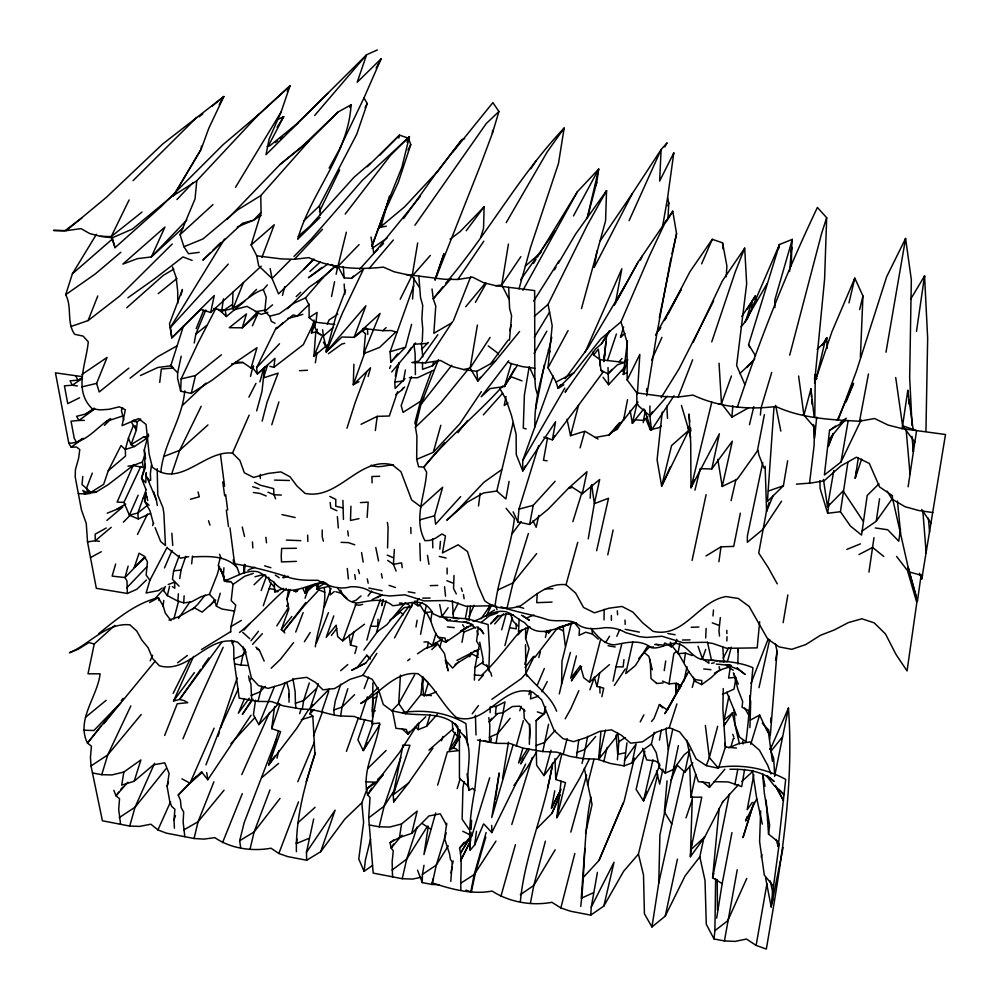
<?xml version="1.0" encoding="UTF-8"?>
<svg xmlns="http://www.w3.org/2000/svg" width="999" height="999" viewBox="0 0 999 999"><rect width="100%" height="100%" fill="white"/><g stroke="black" fill="none" stroke-linecap="round" stroke-linejoin="round"><path stroke-width="1.5" d="M483.454 824.187L474.6 845.129L470.167 850.161C468.469 830.157 470.941 810.451 474.675 790.659L472.664 788.261L468.993 790.384C464.51 772.314 474.725 752.384 463.998 735.351M624.437 367.495L608.591 384.727L608.016 367.57M460.252 737.037L457.617 736.563L457.792 726.56M322.215 530.032L322.19 536.738L323.364 541.133M415.397 374.6L415.122 353.571L413.873 344.33M674.025 395.741L651.41 430.232L649.887 415.809L649.912 406.006M524.8 664.335L529.058 648.601L525.611 638.486L525.674 627.971M751.86 309.041L751.91 301.461L755.244 296.016L756.118 300.499M181.194 356.193L177.647 372.689L177.597 378.321L180.682 391.233L191.271 393.394L212.088 380.207L235.964 362.013L256.98 347.739L251.049 368.057L242.969 362.475L235.964 362.013M421.004 877.322L412.537 879.07L402.235 878.708L373.189 873.101L368.693 817.869L370.03 797.614L367.607 794.804C361.188 770.279 376.848 747.052 379.682 723.039L371.728 723.8L377.447 692.906L379.533 690.596M394.368 549.487L393.406 564.285L396.103 571.091M420.729 506.693L411.625 499.912L400.949 471.728L392.37 464.847C358.941 456.168 338.636 500.437 305.007 493.356L296.953 485.989L290.047 476.798L280.831 471.878L267.907 473.476L253.571 477.447L244.33 472.789L239.872 460.402L232.48 453.121C204.121 449.9 179.895 489.41 152.31 467.07L149.138 454.108L146.054 424.425L138.586 418.593L122.065 425.661L125.362 409.727L119.306 406.805L109.191 409.29L100.237 409.902L92.333 408.841C73.064 390.459 86.276 363.886 88.274 341.808L83.104 336.101L74.675 334.315C66.296 322.54 72.353 307.068 65.684 294.705L72.39 273.813L96.416 234.328M372.44 716.795L372.902 682.841M387.575 547.914L388.099 527.472L387.4 522.427M392.532 876.835L392.145 861.787L393.294 850.773L391.158 848.064L390.06 842.644L393.781 839.897M814.66 426.236L814.06 445.879L809.552 483.116M814.772 417.082L815.296 374.35L814.66 381.805L824.587 279.208L826.673 217.745L817.407 207.43C786.575 272.265 759.939 339.111 737.337 407.242M171.84 533.241L172.752 545.466M559.29 693.893L561.625 683.928L561.962 661.338L571.191 623.988L558.878 627.072M770.329 749.387L788.436 708.166C794.48 789.085 779.869 869.567 766.345 949.05L756.118 945.429L746.465 939.035L735.177 941.395L724.425 940.946L713.998 938.935L714.897 930.668L715.646 878.708M439.423 884.752L432.043 884.465L422.277 882.579L422.402 874.425L424.001 865.296M576.473 757.492L578.721 740.284M489.398 742.17L489.835 725.361L488.823 717.644M529.345 744.33L529.795 724.213M723.264 688.561L722.876 708.666L725.424 746.952L718.493 768.268L706.256 765.634L696.153 758.915L688.361 743.119L679.632 731.892L669.243 727.722L656.668 732.042L642.544 741.832L630.644 743.181L621.378 735.214L611.463 729.844L599.55 731.455L586.238 737.549L573.476 741.645L562.937 738.586L554.095 730.431L541.633 699.762L532.991 692.282C502.784 682.255 486.588 727.309 456.306 717.394C441.858 704.432 434.24 685.164 418.032 673.738C394.33 670.841 380.02 694.143 360.651 703.483L366.645 699.263L378.159 687.487M723.763 662.25L722.801 647.165M925.936 431.293L927.659 338.112L924.562 275.949L910.526 299.4M460.914 890.047C460.214 875.886 462.574 862 459.565 848.101L464.16 842.244M704.02 837.187L699.812 856.842L685.127 875.861L665.234 916.12L651.96 926.947L658.766 883.016L659.914 835.089L674.038 767.02M693.306 677.21L695.054 681.293L701.673 684.602L701.76 680.494L694.53 679.57L688.985 672.04L678.845 654.183L672.464 646.478L671.253 646.803L664.922 642.956L662.924 645.991M82.405 376.673L55.457 372.852L68.806 443.256L71.166 447.202L76.523 447.003L79.783 449.575L78.621 458.229L75.412 469.705L75.212 477.023L81.443 509.89L86.264 523.426L87.512 541.883L96.329 588.324L127.348 593.468L126.998 580.993L125.025 577.559L128.134 566.133M315.322 646.815C317.894 626.972 327.085 607.754 324.238 587.474L329.483 586.101M490.084 712.637L490.222 706.955L496.228 706.355L504.994 701.922L502.984 712.724L495.429 713.835L496.228 706.355M450.087 239.236L460.039 231.693L484.128 206.843L483.528 228.434L480.881 236.938M536.076 750.386L536.101 720.566L546.241 711.713M692.319 796.328L690.396 856.73L704.807 836.887L723.139 801.161M737.799 664.048L738.211 648.626L737.712 651.698M450.786 881.393L452.247 861.987L450.424 859.327L449.575 853.92L444.555 838.536L446.728 823.251M289.061 702.16L288.973 690.384L286.85 682.629M749.912 727.634L750.686 701.935L749.65 695.903M232.43 308.716L232.979 292.158M760.639 811.026L759.59 841.52L764.322 875.124L773.488 886.263L771.191 906.905L765.521 877.434M791.208 265.959L791.832 247.34L790.771 251.835M726.86 640.933L727.01 636.675M180.682 391.233L181.144 378.921L198.177 342.694L215.821 308.491M353.921 364.235L353.271 384.752L358.941 381.705M422.252 341.82L422.764 329.096L421.878 318.906L422.714 305.394L420.504 297.465L418.843 276.086M706.131 628.446L705.694 637.974M509.465 340.097L511.575 315.721L509.602 308.516L508.653 287.312M860.389 357.392L862.949 295.966L854.807 278.147L831.93 331.73L814.497 383.129M580.756 906.405C585.177 869.992 583.553 833.066 590.921 796.99M243.281 649.962L243.406 647.04M470.591 841.258L471.004 832.267M471.141 829.27L471.553 820.279M343.444 519.405L342.907 500.362M367.132 517.445L368.169 502.185L360.389 502.597M551.773 337.312C545.079 366.908 533.716 396.116 534.964 426.923M668.006 218.306L668.806 202.934L667.594 197.802L673.801 152.922L659.627 181.094L661.113 149.55L667.082 142.845L664.822 146.928M219.555 566.271L217.32 574.313L209.44 594.305L201.174 596.665L191.159 602.01L183.741 602.847L184.128 595.791M422.789 356.905L421.328 342.844M452.335 600.736L453.446 618.144L458.991 618.806M769.742 739.123L770.279 729.932M770.729 722.265L770.991 717.669M244.38 573.314L244.905 564.472M278.122 591.583L274.675 591.808L274.275 582.492M315.284 752.684C304.932 784.627 295.679 817.844 296.403 851.685M604.008 619.917L604.183 609.365M617.394 759.789L618.856 741.745L617.719 733.204M835.514 426.073L829.532 430.432L824.387 474.987L841.008 462.025L861.2 419.905M373.114 697.714L372.277 711.463L375.337 710.851M400.437 675.112L398.726 703.646L405.669 713.686C423.189 715.883 443.269 712.075 456.98 725.961L455.232 723.676M590.172 498.226L590.921 485.851M477.472 740.059L496.041 743.331L510.102 743.506L522.689 748.026L542.782 751.56L556.793 752.147L569.705 756.305L583.241 758.678L597.352 759.19L610.414 763.473L624.05 765.871L626.96 742.806M637.399 393.768L639.835 354.383L627.197 380.007L636.813 392.894L636.838 402.847L639.023 406.343L649.887 415.809L667.232 396.216M726.211 276.835L726.897 266.071L722.577 242.844L712.275 239.31L689.959 271.678L667.27 315.16M734.203 710.139L734.964 724.088L739.51 737.112L745.941 741.695C749.163 717.107 750.461 692.407 752.921 667.682C736.463 660.689 718.681 661.313 701.348 659.315C690.883 656.743 686.65 643.968 675.149 643.319C666.758 643.231 659.777 649.275 651.286 647.727C640.297 638.923 626.823 642.544 614.373 644.842C603.608 644.392 597.127 635.764 590.834 628.234M787.662 460.739L783.391 485.764L767.407 501.473L774.025 406.593M350.936 506.231L350.487 520.442L358.966 518.656M157.18 468.706L157.78 495.029L163.037 507.929L163.898 513.548L165.459 545.516L160.689 541.558L155.095 527.622M433.454 878.371L432.03 882.829C451.111 889.122 471.94 894.929 492.107 891.046C509.353 902.197 531.755 906.081 551.885 902.309L560.839 907.941L570.529 911.225L590.746 915.121L591.271 907.067L597.414 872.402M230.582 632.342L230.969 626.56L235.764 605.157L231.194 600.574L233.029 584.415L230.969 581.58L227.135 581.83L223.951 580.856C235.202 577.684 245.479 569.33 257.754 571.74C263.798 574 268.057 578.995 273.738 581.918C287.138 599.825 307.555 583.703 324.088 582.08M921.003 575.936L917.444 601.123L908.128 567.469L917.182 600.024L907.055 670.941L895.916 654.32L885.551 634.053L874.187 622.864L861.925 618.793L848.463 622.539L834.315 629.944L820.416 635.314L805.718 644.592L791.732 649.325L779.133 646.902L767.731 639.048L749.125 606.43L738.273 598.463L726.073 596.565C698.301 601.111 684.053 638.536 653.021 631.318L642.594 622.777L632.954 612.137L621.952 606.443L608.666 608.266L594.467 612.837L583.516 607.442L575.686 593.131L566.033 584.727C548.164 582.679 534.29 596.266 520.691 605.681C508.566 610.277 494.905 608.928 484.652 600.711L478.084 585.739L467.495 551.523L458.154 544.805L442.445 552.934L445.492 535.963L441.908 533.99L435.452 538.274L429.832 540.434L424.962 540.684C413.012 519.168 425.337 494.705 426.623 472.19L423.751 467.157L418.593 466.72L416.683 459.315L416.895 435.876L415.434 427.21L420.941 404.483L438.524 359.565M437.25 714.397L426.623 726.273L418.269 729.645L418.706 723.051M776.173 839.497L778.196 846.615L785.714 779.382C764.71 767.919 741.183 763.885 717.544 767.482M412.587 299.038L414.086 277.747M604.245 360.914L604.994 350.487M584.84 848.501L581.268 898.251L593.531 892.681M720.341 617.532L718.943 630.893L719.517 636.051M435.202 279.72L480.719 164.548L492.37 133.391L492.594 130.357M183.741 602.847L177.834 601.136L178.396 593.768M327.385 344.955L313.936 356.293L315.659 333.529L317.32 329.195M748.688 407.754L731.942 417.157L732.804 405.831M223.938 567.769L223.364 575.099L224.313 579.77L230.107 581.73M201.423 146.104L201.174 149.188L175.275 192.944M529.52 738.873L530.032 732.367L529.245 724.65L524.25 718.381L523.838 709.315M600.923 731.518L598.663 759.402L615.784 737.549L617.769 733.403M770.354 734.889L777.097 651.336L775.411 643.893M378.097 619.205L377.522 626.323L370.567 626.248L366.908 640.072M174.413 828.208L173.988 820.004L174.9 809.227L171.616 806.355L169.655 800.911L167.108 786.438L169.131 773.526L164.748 762.824L153.496 764.822L134.178 781.243L121.716 785.152L123.851 772.027L140.896 759.927L134.178 781.243M789.597 271.478L792.307 239.36L779.47 244.518L747.002 319.643M439.785 549.113L440.447 541.408M712.986 616.008L713.498 609.977M667.057 780.843L664.372 811.85L671.778 824.1L658.766 883.016M919.455 573.251L921.79 578.883L922.177 574.45M146.116 472.839L145.742 482.754L141.521 478.221L145.342 464.298M569.418 487.674L572.302 487.275L582.317 493.731L587 471.715L568.581 488.174L548.164 509.19L529.607 524.438L517.832 521.928L518.968 509.165L538.636 445.616M531.193 691.42L530.506 698.913L538.548 696.078M82.767 476.473L82.03 484.527L90.909 492.332L95.829 492.245L108.242 484.615L133.042 465.546L142.395 462.038L145.355 453.646M396.216 331.643L379.583 347.402L363.673 353.708L365.509 333.916M878.995 483.816L867.182 495.467L861.563 535.089L850.436 526.048L840.421 511.713L847.851 462.574M456.293 593.918L453.558 588.548L454.021 575.449M469.168 619.929L470.479 605.968M520.666 631.131L518.531 631.605L519.118 619.255M537.25 593.431L536.725 602.672L552.035 602.085M690.396 856.73L691.845 841.32M716.658 918.156L722.177 883.591L712.612 877.734L719.155 808.378M759.677 621.765L757.192 647.876L726.797 648.314L712.836 643.481L705.581 642.307L682.854 642.682L662.025 636.263L646.665 637.437L639.385 636.638L625.586 632.604A27.697 18.831 2.2 0 0 604.67 627.722C594.992 629.083 584.29 630.232 576.336 623.226C567.457 618.681 557.242 622.165 547.814 619.78C532.442 614.485 516.321 612.225 500.924 606.805M377.31 49.95L366.608 54.758L265.984 154.695L269.143 139.036L281.144 111.888L289.972 85.864L258.853 114.311L196.778 180.794L195.042 198.901L180.057 234.678L183.928 246.728L188.499 253.746L199.213 252.347M264.548 367.095L262.038 391.246L256.693 410.851M816.707 417.145L814.51 438.449L813.498 424.5M275.012 323.276L271.328 321.316L269.643 316.208L264.822 311.276L266.196 297.128L263.324 289.56L267.345 284.927M474.388 680.069L474.95 667.544L479.22 645.429L476.56 641.058L478.359 627.085M244.48 564.497L243.556 573.201M563.798 384.865L558.004 388.386L556.106 382.018L548.014 367.769L552.185 325.649L548.064 304.37L587.337 225.112L606.555 190.647L605.581 220.804L581.48 308.591M760.376 415.072L761.101 407.829M672.764 729.17L668.331 749.625L665.247 773.126L673.338 769.567L684.153 754.794L689.635 750.499M191.658 563.861L192.47 556.093M474.675 790.659L480.207 739.347M662.237 412.013L657.08 459.79L661.65 486.188L688.811 430.269L681.443 405.494M315.971 322.577L317.083 312.425L309.166 317.645L314.51 322.115L334.765 324.475M603.858 360.701L606.73 335.015M269.88 366.346L273.926 367.295L274.937 358.391L257.317 373.938L253.097 368.294M603.771 361.638L606.018 341.658M623.963 659.615L623.139 666.895L615.971 666.82L613.036 681.168M372.527 865.396L364.098 871.34L365.409 859.952L370.542 839.172M646.553 391.421L646.89 388.399M114.835 625.386L94.243 643.993L88.861 642.569L78.247 649.188L69.443 652.747C89.86 644.193 106.056 622.539 129.882 624.812L136.751 631.018L141.92 640.197L148.164 647.777L152.622 658.566L159.328 665.746C189.161 674.437 207.879 633.378 237.637 642.17L244.668 649.188L251.373 677.909L258.466 685.539L268.094 688.398L281.119 684.565L295.005 678.845L306.78 677.347L315.397 682.367L322.927 689.809L334.64 688.548L349.962 679.37L362.849 675.324L372.14 679.233L378.571 689.735L383.291 704.507L391.845 710.789L405.669 713.686L420.904 694.567L422.989 676.61M561.076 781.193L556.855 817.681L579.507 778.596L589.31 759.203M159.728 382.43L161.314 369.018L173.464 368.007L170.854 365.01M243.656 572.702L244.53 565.297M227.06 219.468L279.995 164.535L301.036 147.415L338.149 111.963L351.086 104.808C348.251 154.308 310.814 192.532 297.702 239.186L320.017 217.457M552.547 762.999C545.791 809.964 524.65 854.332 520.367 901.535M778.508 842.132L768.543 834.09L769.617 825.149L764.347 793.281L762.624 773.813M244.543 564.897L244.043 568.943L244.98 564.522M151.461 464.922L150.35 473.738L150.687 480.369M627.247 372.465L623.301 374.45L627.497 341.021M162.987 606.593L163.774 600.436M308.454 709.777L296.853 728.184L268.793 764.934L280.607 731.643L271.703 728.671L274.575 706.555M478.509 505.969L480.144 493.319M767.657 732.454L768.044 729.495L762.274 723.214M375.337 430.532L377.222 416.371L389.323 416.009L397.565 391.72M773.488 886.263L779.183 843.905L778.196 846.615M681.543 686.101L676.46 683.254L669.018 683.853L673.838 653.608L676.111 651.86M840.421 511.713L827.647 513.261L828.995 503.421M474.6 845.129L476.498 831.343M179.37 555.469L173.614 570.866L172.44 579.27L179.108 586.163M873.988 537.662L868.968 572.09M900.499 528.871L898.763 541.208L887.699 529.745L875.336 527.959M160.839 472.227C163.424 443.631 182.355 419.368 184.74 390.846M718.905 561.725L721.003 546.815L733.716 546.416L740.346 513.224M932.841 512.562L918.83 510.551L905.106 506.73L892.007 499.1L892.482 495.729L879.595 486.95L869.305 463.449L856.455 457.192L840.983 465.846L824.113 480.831L810.576 483.079L796.39 484.14M255.519 700.224L253.409 714.922L258.878 724.637L278.758 703.471M494.955 606.68C498.464 576.673 510.964 548.513 514.373 518.518L506.081 508.279M494.567 805.344L495.005 802.259M495.454 799.175L499.188 772.964L491.758 817.557L513.161 744.642M367.357 788.298L361.825 802.784L344.905 819.018L320.691 851.697L306.693 860.251L287.712 856.58L278.833 853.496L271.004 848.213C252.135 851.585 230.781 848.675 214.835 837.637L203.933 839.11L194.068 838.498L166.371 833.141L157.929 829.932L150.874 824.2L139.61 826.398L129.708 826.061L102.41 820.778L91.021 765.933L90.434 757.392L91.421 746.153L87.487 743.131C75.787 719.779 97.415 696.99 100.112 673.826L88.012 673.776L94.243 643.993M924.15 278.796L924.562 275.949L916.483 331.393M587.499 217.02L596.728 182.58L598.713 169.068L577.397 191.708L537.549 256.855M921.79 578.883L945.491 434.503L902.172 428.658L907.779 390.384L913.186 429.895M908.128 486.788L916.57 430.606L902.609 425.786L895.703 377.51M179.77 578.608L181.031 570.054L185.802 556.306M542.782 751.56L548.563 724.3M684.09 662.287L685.451 653.046L692.195 655.544M861.925 531.181L876.235 521.253L879.57 498.713M223.464 298.888L221.503 311.963L226.348 316.533L244.817 301.161M861.625 459.103L855.219 478.234L858.303 457.817M231.506 640.359L233.704 646.815L233.891 658.965L239.173 698.114L258.017 701.423L271.653 701.598L283.266 705.868L302.297 709.228L303.621 700.586L309.29 682.929M460.551 631.343L468.793 626.373L445.754 642.207C436.388 639.397 433.566 629.02 430.719 620.841L432.08 611.863L424.65 612.487L420.479 605.656L417.882 605.731L413.436 602.822M583.241 758.678L587.699 736.3M428.309 826.198L423.951 854.582L435.664 812.961M399.463 837.537L401.561 823.963L417.182 811.101L411.7 833.378L399.463 837.537L390.06 842.644M664.21 670.629L665.709 660.963M284.852 632.916L281.331 629.57L288.836 608.99L286.963 599.4L288.549 589.41M302.297 709.228C315.647 708.553 327.385 714.71 340.622 715.971L342.02 707.105L347.802 688.711M315.347 362.787L316.908 352.997M905.094 241.521L905.581 238.486L886.662 276.735L856.593 370.704L838.011 420.342M502.497 778.82L508.466 742.195M508.441 244.106L501.748 284.977L508.791 298.676M646.728 395.729L656.705 334.565L670.966 258.117M730.194 668.144L728.583 678.034L736.001 677.31M724.425 940.946L737.237 869.742M288.773 696.765L289.273 693.781M395.304 376.298L396.253 370.542L399.076 363.436M735.764 678.783L734.053 689.11L722.464 694.342M334.215 714.847L333.766 710.002L335.302 700.848L340.759 684.09M417.669 242.944L412.137 276.149L419.368 287.387M491.346 738.273L490.671 742.382L484.24 740.671M415.984 626.96L417.12 620.254M477.41 325L470.142 368.032L477.772 381.069L495.504 361.026L519.592 331.493M496.041 743.331L497.689 733.591L503.471 712.324M775.624 660.064L777.097 651.336M306.693 860.251L306.456 852.297L313.686 818.968M529.07 367.507L524.375 395.104L523.276 428.121L526.198 428.921M666.47 728.021L665.983 730.856L668.331 749.625M783.141 622.639L787.849 594.942M885.988 352.222L905.581 238.486L911.338 279.67L909.664 377.56L912.062 425.437M597.065 250.786L594.193 267.445L632.28 193.644L661.113 149.55L629.108 220.629M863.261 521.266L843.081 490.959L827.522 506.855L833.803 470.467M451.024 873.064L452.085 866.995M452.609 863.948L453.146 860.913M841.008 462.025L848.201 420.529M662.524 226.761L667.594 197.802M756.118 945.429L766.92 883.753M547.527 437.899L543.468 460.339L547.115 460.776M787.624 712.737L788.436 708.166L774.587 776.473M194.243 343.007L195.816 334.178L205.831 310.015M854.27 281.144L854.807 278.147L848.988 302.884M509.078 481.381L505.881 498.988L496.79 491.046L483.628 492.944L467.245 502.21L446.815 520.217L463.061 504.795M659.452 740.109L661.276 730.019M744.555 769.467L741.745 786.588L728.209 781.917L713.773 781.668M405.419 369.93L403.396 380.894L394.755 382.093L395.142 388.486L405.045 378.658M461.975 642.295L463.873 632.055L462.525 629.595M761.3 857.417L761.85 854.37M258.017 701.423L261.888 686.138M855.219 478.234L856.88 469.343M615.359 303.484L621.853 268.756L585.114 352.272M146.391 472.814L145.866 475.599L149.675 480.819M529.607 524.438L533.254 505.294L555.132 481.293M734.852 784.764L737.761 769.442M636.813 392.894L664.035 396.566L678.134 397.04L692.981 395.092C718.418 406.993 748.076 410.139 775.773 406.456C801.76 418.456 831.355 419.83 859.54 421.216L868.468 373.988M771.191 906.905L783.104 847.464M177.834 601.136L167.333 595.604L163.524 590.521L164.098 587.549M530.357 903.458L533.816 885.389L545.404 841.158M561.138 789.285L551.473 808.154L554.782 790.808M679.857 643.468L677.896 653.708L685.451 653.046M722.177 883.591L731.942 832.604M753.808 774.787L747.165 809.665L752.272 802.434M465.334 618.581L467.694 606.381M567.02 419.23L570.541 435.689L584.902 431.206L595.279 437.437L608.841 435.015L623.576 420.079L627.559 399.612M420.591 634.265L424.787 613.061M470.766 891.945L474.188 874.55L486.126 832.492M596.64 550.711L608.528 498.239L594.33 503.683L588.236 538.836M234.553 663.935L240.921 665.022L242.869 655.169L245.03 649.475M402.759 746.34L393.169 794.867L393.706 801.935L408.641 782.904L432.954 748.064M506.018 396.478L504.233 405.494L507.942 402.922M535.589 409.078L544.368 364.797M767.057 508.116L758.728 553.021L768.119 567.395L777.284 583.891M712.612 877.734L729.32 794.13M826.161 340.647L826.76 337.625L822.127 345.404M728.92 696.066L724.113 720.117L732.979 712.487L724.113 725.611M146.329 492.669L144.605 501.173L149.987 510.776L153.409 523.439M316.708 331.693L311.451 332.992L314.073 319.992M601.873 696.69L603.696 688.136L596.965 686.463L599.675 672.989L609.44 664.647M427.21 648.164L428.434 642.17M692.095 560.439L706.093 494.655M464.16 781.618L462.937 787.624L462.137 819.155L469.205 829.582M659.303 317.894L676.56 233.679L672.764 211.201L638.086 262.138L616.508 301.198M331.531 296.516L334.59 281.718M336.126 274.313L337.35 268.394L331.593 264.56M422.077 684.802L423.489 677.946L428.359 682.929L424.15 696.303M684.003 681.068L686.975 666.72M778.546 248.988L779.47 244.518L748.588 344.63L749.787 347.502M704.807 836.887L690.896 849.625L701.773 797.177L690.933 797.177L695.691 774.325M645.329 411.351L643.431 420.392L635.514 419.817L632.367 423.326L630.119 410.477M224.575 239.061L170.417 327.472L171.816 337.837L200.712 309.428L210.664 312.462L214.261 295.542L171.816 337.837L169.505 323.801L182.43 289.498L180.981 295.13M250.499 376.411L252.897 366.708M673.338 769.567L678.396 745.616M509.865 330.769L511.138 324.775M677.185 765.184L684.877 772.165L689.735 749.5M665.234 916.12L677.434 859.152M394.755 382.093L398.901 362.849M607.767 554.882L613.136 530.019M624.05 765.871L632.03 762.949L636.088 744.03L624.375 760.501M700.174 468.656L711.775 468.993L719.38 433.828L690.996 487.762L690.709 442.969L688.91 414.011L689.809 421.728M662.874 769.218L659.677 784.078L656.48 771.003M327.222 345.067L325.999 350.686L328.221 348.539M538.736 515.521L536.176 527.272L533.029 520.766M432.043 884.465L436.288 865.109L446.241 832.891M762.761 462.512L747.389 535.926L747.327 542.245L762.849 529.445L781.568 501.211M547.539 788.036L552.559 765.271M764.385 414.685L757.342 451.048L737.312 479.133L722.252 486.451L732.342 441.171L711.775 468.993M758.99 687.662L769.705 639.51M146.279 493.743L144.605 501.173L149.113 505.269M324.812 592.295L316.658 588.911L317.27 586.213M496.79 491.046L513.049 423.027M585.551 833.341L592.07 804.457L584.365 768.443M402.235 878.708L406.718 859.078L417.008 827.209M671.952 253.808L676.56 233.679M644.842 751.148L636.126 789.447L643.518 800.923L660.039 765.059M661.276 425.824L659.078 427.684L650.299 429.732L650.961 426.873M652.984 759.677L643.518 800.923L646.203 792.007M731.093 500.661L735.976 479.42M605.419 730.107L598.663 759.402L600.249 755.244M671.778 824.1L683.953 771.428M297.215 839.11L296.166 843.643L308.841 838.411M590.746 915.121L603.858 906.043L614.023 862.249L591.271 907.067M398.776 138.087L399.475 135.127L408.366 138.187L410.764 144.618L398.301 182.293L384.053 213.287M277.01 758.166L278.783 750.574M587.125 218.494L598.713 169.068L573.463 215.921M816.695 376.81L824.862 342.02L826.76 337.625L827.147 348.364M191.271 393.394L195.479 375.549L221.416 354.807M250.012 849.3L254.121 831.93L269.98 789.947M582.042 763.486L583.428 757.629M603.746 761.775L607.13 747.402M634.377 758.091L624.125 801.323L599.025 860.401L583.653 877.06M194.068 838.498L198.052 821.765L213.911 781.805M558.566 813.348L556.855 817.681L565.509 782.654L555.769 779.495L561.913 753.745M754.52 299.051L755.244 296.016L747.202 309.24M632.03 762.949L642.619 750.249L651.36 744.068L654.17 732.242M506.868 608.716L513.061 582.892L528.371 533.528M632.817 641.945L625.774 673.576L635.401 665.534L647.814 645.829M167.333 595.604L169.58 586.251M411.526 606.843L412.55 602.647M369.268 824.937L379.145 826.797L384.14 806.156L400.886 757.342M651.96 926.947L644.43 913.835L643.506 875.049L638.436 854.095L657.679 774.387M749.475 424.687L753.833 406.63M859.639 309.553L862.949 295.966M694.954 490.122L700.037 469.393M346.353 232.218L337.937 266.371L344.131 277.897L351.473 278.321L362.337 269.917M576.398 655.893L570.691 678.259L580.382 665.696L583.741 677.747L589.585 682.18L600.674 639.135M240.647 847.489L239.673 840.758L244.168 822.652L276.236 739.198M563.111 754.645L567.12 738.523M528.958 694.642L530.007 690.434M711.75 402.285L690.996 487.762L694.305 479.557M220.417 557.142L218.244 565.634L223.364 575.099L220.317 568.419L224.313 579.77L223.751 575.624M354.882 653.558L356.818 646.69L350.537 645.104L353.846 632.117L364.548 624.2M426.436 605.456L424.65 612.487L426.873 613.161L430.719 620.841M615.971 666.82L621.653 644.53M587.487 784.839L593.993 759.302M306.531 587.812L305.145 593.231L303.097 589.11M504.92 645.591L512.175 617.744M525.611 638.486L528.671 626.635M545.379 637.474L546.903 631.543M643.219 422.602L643.98 419.63M560.839 907.941L574.837 853.446M789.709 355.132L821.702 233.117L826.673 217.745M145.042 466.658L144.318 449.825L148.451 434.016M173.901 618.943L178.634 600.899M282.48 295.379L284.752 286.638M262.138 421.128L267.158 401.91L278.109 373.164L263.511 377.897L267.744 364.585M570.541 435.689L578.583 405.144L603.121 372.015M413.686 285.689L390.109 351.723L390.784 362.137L405.532 347.215L411.588 324.35M727.472 661.588L731.293 647.152M536.101 720.566L543.793 714.06L545.729 706.83M637.275 402.56L632.367 423.326L643.743 408.928M717.694 726.285L709.34 757.542L706.256 765.634M814.073 416.321L810.938 388.861L803.933 415.209L815.459 428.521M712.986 876.348L713.723 873.563M750.336 720.117L759.627 715.072L750.736 744.305M133.292 425.586L128.421 438.174L125.312 449.525L125.562 456.031L108.279 470.716L103.671 484.315L90.909 492.332M566.033 584.727L577.734 542.357M378.658 228.284L380.969 226.573L389.448 196.066M519.018 288.923L530.594 247.24L558.478 163.499L564.16 128.072C519.105 175.437 488.086 233.591 445.791 283.154M488.286 609.34L489.535 604.87M538.786 657.554L540.397 651.748M516.208 746.278L523.339 720.616M536.263 750.411L536.638 765.246L544.005 775.586L551.048 750.199M570.816 832.105L586.588 775.124M259.915 381.893L263.499 369.031M416.683 459.315L433.279 452.372L440.834 425.287M561.625 683.928L570.417 652.422M368.119 376.461L370.554 367.782L353.271 384.752L365.022 352.01M501.698 629.782L506.206 613.673M580.107 447.877L584.627 431.768M500.874 896.428L515.409 844.717M692.245 687.412L694.705 678.633M129.708 826.061L135.052 807.217L154.545 763.311M770.454 749.25L771.24 746.453M460.689 496.603L435.614 524.2L434.553 515.809L442.657 487.225L420.591 507.055M439.735 647.439L442.107 639.098L432.517 645.192L426.86 641.82L423.938 642.045M278.484 731.118L268.793 764.934L274.737 756.106M765.134 466.246L766.595 511.213L769.043 502.709M792.307 239.36L774.787 300.112L774.912 307.63M234.603 611.101L221.853 608.99L216.471 606.206L220.242 593.231M437.662 785.127L447.402 751.835L458.116 750.699L455.894 748.775L453.196 748.026L449.388 750.037L455.057 732.417M485.801 837.187L475.462 872.589L471.341 892.057L465.996 890.121M522.814 748.451L518.568 763.011L527.647 748.638M115.647 564.098L112.125 576.111L125.025 577.559L144.168 557.642M436.026 633.341L432.517 645.192L435.964 642.569L436.163 645.491M730.818 747.127L733.328 738.611L734.302 738.573M167.145 547.252L149.887 580.269L146.104 593.006L158.629 590.559L162.138 588.024M492.37 133.391L498.926 111.526L492.882 102.61L452.884 152.06M511.376 363.449L504.47 386.551L490.147 388.574L481.231 396.753L508.703 360.789M623.301 374.45L627.734 359.565M177.647 372.689L170.742 365.821L183.529 325.861M457.18 788.673L460.227 778.521M760.938 408.254L771.703 372.502M92.482 772.951L101.748 774.687L107.73 754.919L130.832 705.918M624.924 333.466L620.504 337.35L623.626 327.06M667.894 205.906L668.806 202.934M167.108 786.438L168.469 781.98M426.623 726.273L430.144 714.797M459.565 848.101L471.865 835.851L489.672 777.784M511.8 824.487L532.33 757.404M314.136 259.091L278.546 293.931L272.065 278.496L258.704 265.909L256.755 255.831L251.149 244.942L261.076 212.762L260.776 195.592L309.34 140.672L338.149 111.963M572.877 521.64L582.055 492.057M519.767 710.789L521.128 706.418M753.009 805.269L742.969 837.612L754.045 802.185M271.778 424.737L278.896 401.935M218.032 736.325L219.393 731.98M220.742 727.634L222.103 723.276M605.644 193.544L606.555 190.647L575.561 234.128L558.366 263.261M745.479 321.978L751.91 301.461L741.708 316.508M306.156 781.867L314.922 754.32L312.824 716.158L309.965 713.835L311.376 709.602M672.889 155.807L673.801 152.922M346.978 428.184L355.294 402.197L366.783 371.628M669.243 727.722L676.922 703.908M372.814 721.64L360.115 718.893L367.357 696.865M329.096 689.185L310.04 708.653L318.319 683.753M469.755 656.768L471.191 652.459M271.703 728.671L279.895 704.133M173.988 820.004L175.462 815.596M205.944 764.847L220.329 728.059L237.15 677.884M711.75 341.87L735.276 271.853L744.692 248.152L746.665 283.828L736.625 365.447L744.917 384.64M171.678 473.976L179.645 450.349L201.186 406.306M263.286 605.731L271.029 583.066M299.638 713.611L301.124 709.215M422.502 362.25L422.54 369.33L432.48 365.771L433.903 361.551M607.504 360.489L616.42 334.016M145.592 557.217L134.316 567.282L139.086 553.221L144.143 556.118L147.452 561.825L146.141 575.037L149.887 580.269M286.963 599.4L290.347 589.435M435.127 279.82L443.956 253.758L434.965 279.745M321.628 712.137L328.783 691.071M314.673 115.459L366.608 54.758L357.192 82.255L381.168 58.754L363.986 97.914L367.22 103.509L356.718 134.303L319.43 205.831L304.158 220.554M364.86 719.405L357.904 739.809L363.274 750.611L379.845 724.612M686.001 817.881L692.045 800.211M386.138 600.824L376.473 632.23L387.013 624.6L405.307 602.584M305.045 598.226L308.491 588.249M320.691 851.697L335.115 810.139L306.456 852.297M705.706 649.425L702.434 658.803L701.348 659.315M333.753 615.896L326.211 637.337L336.176 625.199L337.674 636.625L342.694 640.834L353.846 632.117M747.14 816.595L745.604 821.003L756.743 798.875M372.952 723.151L363.274 750.611L367.545 742.607M411.413 376.723L401.173 405.656L403.084 412.375L420.542 401.286L423.801 397.939M441.408 740.808L442.957 736.463M150.562 513.349L138.312 518.956L137.825 512.999L146.241 489.51M346.416 751.348L358.479 717.644M324.438 606.768L331.081 588.249M431.281 371.403L420.542 401.286L414.835 422.964L416.121 425.724M543.806 437.162L552.372 439.822L555.581 421.74L522.752 470.966L522.714 460.539L553.221 375.974M145.479 467.27L141.521 478.221L145.916 489.435M389.073 199.213L371.878 246.353L389.073 199.213L401.898 167.27L409.428 136.588L362.15 180.532L311.501 238.786L293.968 256.431M670.204 467.145L661.65 486.188L671.578 445.579L688.811 430.269M731.468 375.999L721.478 403.521L731.942 417.157M370.567 626.248L380.507 599.263M589.872 689.772L594.093 678.433M261.201 590.521L266.433 576.473M833.091 433.479L828.171 446.615L833.366 433.666M261.925 257.405L274.25 224.775L251.149 244.942M277.21 704.22L285.402 682.529M313.486 735.826L322.615 711.563M345.604 290.072L336.663 313.624L326.236 352.01L341.908 337.025L354.121 337.337L366.084 327.834M295.741 632.067L303.134 612.599M364.198 688.573L368.556 677.06M92.283 473.139L86.488 488.374L87.999 493.194L95.829 492.245M278.833 853.496L298.514 801.86M563.061 130.944L564.16 128.072L547.227 151.873L506.218 222.64M152.585 525.611L153.634 522.902M595.054 186.9L596.728 182.58M685.077 677.984L664.785 713.686L667.332 710.014L659.402 704.545L654.058 718.343L651.535 721.478M750.986 683.428L768.169 639.01M356.031 603.933L342.694 640.834L344.468 638.786M678.134 397.04L692.657 359.802M70.854 326.548L88.099 320.579L97.777 295.941M453.334 320.854L470.729 276.623M316.583 642.719L328.434 612.612M164.648 735.464L177.235 703.746L187.775 702.684L183.978 700.524L179.508 699.475L173.526 701.011L193.606 656.393M544.305 668.556L537.175 685.439M846.053 402.01L853.558 383.304L837.312 420.192M128.846 368.132L99.213 391.97L96.616 383.391L107.08 357.43L81.893 374.525M232.929 308.841L243.481 282.555L261.201 266.171M311.451 332.992L315.447 323.064M222.527 842.694L242.295 793.656M196.204 328.646L203.671 310.289M363.673 353.708L380.119 313.411L354.121 337.337L365.884 305.756L326.236 352.01L342.432 313.112L363.549 269.068M258.878 724.637L274.513 686.413M670.841 780.544L677.322 764.735M313.936 356.293L322.078 336.725M327.322 324.151L329.071 319.955L337.737 314.161M182.979 738.798L199.088 700.174L223.152 647.29M297.777 781.742L314.435 741.97M599.025 860.401L623.114 803.109M766.595 511.213L773.189 495.516M244.368 698.975L238.361 713.186L249.25 698.226M616.833 636.276L619.667 629.582M349.887 107.605L351.086 104.808M164.485 567.932L172.028 550.412M286.725 606.468L287.949 603.596M640.546 260.04L642.357 255.806M560.714 384.715L558.004 388.386L573.801 372.889L601.023 338.698L620.991 321.853L649.425 255.906L665.871 220.966M701.623 263.861L712.275 239.31M675.149 643.319L676.897 639.298M536.825 828.596L551.947 813.373L559.403 796.328M138.124 495.254L129.383 515.172L138.312 518.956M232.48 453.121L249.176 415.134M184.815 836.7L183.129 822.052L183.666 812.012L181.181 807.716L180.394 800.087L178.222 795.054L189.997 783.166L214.123 728.171M133.554 464.535L117.12 502.122L123.926 502.36L140.822 466.408M252.422 325.849L257.879 313.486M150.175 660.776L152.61 655.269M406.968 142.145L409.428 136.588L390.247 155.632L345.192 214.048M389.585 368.481L390.809 365.721M578.871 690.671L570.754 708.878L565.209 718.805M551.947 813.373L560.164 794.929M157.929 829.932L170.567 801.76M241.783 774.587L269.58 712.424M469.068 616.508L474.125 605.269M746.765 878.446L727.734 920.753L714.897 930.668M393.706 801.935L394.967 799.138M163.524 590.521L165.372 586.463M220.329 728.059L238.336 688.698M651.585 360.052L661.95 337.375M523.376 758.266L520.766 763.923L529.345 749.312M122.665 407.729L121.403 410.427L123.814 419.967M693.219 342.17L722.389 280.881L744.692 248.152M339.885 148.252L363.986 97.914M314.061 322.452L303.334 344.618L273.926 367.295M575.112 675.037L576.473 672.227M319.43 211.638L339.672 169.955M267.183 365.709L257.317 373.938L256.643 367.57L276.398 327.372M486.113 616.445L491.396 605.569M129.096 199.962L111.226 236.588L115.047 247.652L161.388 206.356L223.064 144.705L258.853 114.311M474.238 674.937L481.268 675.536C495.529 662.624 506.93 646.665 519.268 632.205M491.845 699.312L521.266 678.621L525.874 673.488L534.315 656.243M484.003 824.15L491.833 832.617L525.624 764.06M723.988 725.411L725.361 722.614M137.475 534.428L147.577 514.01M287.275 91.309L289.972 85.864L256.056 117.145M400.224 299.213L411.863 275.774M551.473 808.154L559.09 792.819M173.127 693.368L190.347 658.99M566.508 389.473L565.134 392.232L595.579 348.988L601.485 343.781L610.277 330.669M452.734 613.823L458.154 603.096M470.367 841.283L460.539 860.776L468.931 844.155M108.279 470.716L121.016 445.542L125.312 449.525L134.453 446.528L146.141 438.736M407.992 150.062L410.764 144.618M713.661 300.886L678.92 369.093L661.176 397.639M365.11 107.642L367.22 103.509M248.888 397.14L255.969 383.341M547.227 630.469L548.763 632.891L550.137 630.232M575.124 675.099L576.523 672.414M659.465 330.095L660.888 327.385M664.435 320.592L665.846 317.869M525.549 465.621L522.752 470.966L516.271 454.595L516.121 434.34L511.476 415.409L505.931 399.338L499.7 388.211M541.895 691.783L547.252 681.555M268.469 145.704L283.716 116.683L277.31 119.718M458.916 737.137L453.196 748.026L460.389 736.35M640.209 721.877L643.918 714.897M723.176 658.116L728.733 647.639M665.334 319.193L666.783 316.458M668.231 313.736L681.243 289.235L655.531 335.102M394.518 637.936L411.95 605.257M376.123 68.107L381.168 58.754M548.014 367.769L568.056 330.569M522.939 290.284L577.397 191.708M574.363 675.461L571.416 680.893L581.655 666.533M679.195 689.347L680.619 686.738M554.532 435.864L552.372 439.822L578.583 405.144M680.606 685.826L667.332 710.014L688.761 671.34M685.764 676.423L687.237 673.738M329.121 168.107L340.996 146.566M614.335 305.207L615.821 302.522M617.307 299.825L638.086 262.138M414.66 674.787L398.726 703.646L391.845 710.789M475.412 302.36L486.076 283.554M514.51 368.931L504.47 386.551L517.37 365.272M603.858 906.043L623.588 871.315L638.436 854.095M534.065 353.521L546.828 331.193M409.478 731.43L407.954 734.103L402.335 729.058M219.243 104.483L223.838 96.491L162.6 144.081L106.493 197.24L66.296 230.644L53.509 230.432L64.81 230.794L82.13 217.757M522.714 460.539L564.785 388.099M767.057 283.741L743.905 323.451L741.046 326.91M620.504 337.35L622.09 334.665M554.457 269.892L556.018 267.233M624.45 362.45L600.174 359.727L593.606 354.982L598.339 349.151L600.998 370.267L608.016 373.863L617.457 364.76L624.45 362.45L625.874 360.04M393.519 844.08L391.158 848.064L401.985 835.176M469.205 838.461L460.551 853.059L469.318 838.923M626.136 283.728L587.874 348.064L565.247 378.609M173.264 195.879L201.174 149.188L208.779 128.309L223.838 96.491L212.125 106.156M555.182 849.787L533.816 885.389L520.304 894.767M235.514 187.288L281.144 111.888M536.625 751.872L526.485 768.668L513.898 785.451M534.303 337.337L549.625 312.063M601.485 343.781L609.427 330.669M371.616 788.211L367.607 794.804L383.216 774.562L377.597 779.42M533.478 263.511L535.914 259.515M666.258 221.828L672.764 211.201M609.577 636.188L606.58 641.033L604.62 642.532M649.887 415.809L652.297 411.913M614.36 685.439L625.262 668.993M448.276 845.866L436.288 865.109L422.402 874.425M277.098 127.26L283.716 116.683L281.206 118.394M624.612 417.594L617.195 429.37L613.436 431.131L608.841 435.015L617.919 424.5M449.388 750.037L458.366 735.801M304.383 641.72L310.214 632.479M533.641 301.099L559.303 260.477M427.497 826.235L406.718 859.078L392.045 870.079M391.72 371.965L407.967 352.809L411.288 347.602M276.81 625.861L288.424 607.717M250.761 701.286L242.37 714.41L252.934 699.225M362.849 675.324L376.848 653.421M258.454 631.281L250.999 640.771M417.744 724.088L399.525 752.509L376.448 782.192L366.346 789.135L373.102 783.303M395.092 789.272L384.14 806.156L368.693 817.869M495.979 841.083L474.188 874.55L460.651 883.291M490.109 337.462L470.142 368.032L463.748 369.568L451.436 366.321L440.509 360.489L425.499 362.824L411.813 362.562L418.881 361.126L437.837 334.74M425.499 362.824L452.51 321.765M530.794 168.794L535.976 161.014M181.93 778.845L189.997 783.166L201.498 771.802L207.767 779.757L251.024 715.234M481.406 391.633L459.84 423.763L433.279 452.372M632.28 193.644L600.337 240.634M520.879 256.606L501.748 284.977L495.716 285.689L483.516 282.667L472.639 277.173L457.842 279.47L444.318 279.27L406.168 274.5L394.168 271.803L383.391 267.12C358.516 269.942 331.693 268.506 308.841 257.617L294.405 259.29L281.306 258.903L256.755 255.831M457.842 279.47L483.828 241.146M310.04 708.653L312.65 704.819M178.546 618.443L189.935 601.885M414.935 225.225L486.263 123.539L498.926 111.526M481.043 618.793L490.571 605.107M448.089 607.754L442.02 616.395L439.423 616.645L433.229 613.861C422.977 594.83 408.641 604.707 392.707 605.694C382.355 596.915 369.268 601.173 357.38 602.971C347.615 602.722 342.145 594.767 337.287 587.462M200.799 669.255L179.508 699.475L221.741 642.245M202.585 666.745L208.791 657.929M520.579 279.845L554.832 231.293M378.221 630.631L363.886 650.149M619.53 422.515L613.436 431.131L620.267 422.627M876.235 521.253L892.194 498.813M403.546 218.594L436.663 172.39L461.925 139.585L464.622 138.686M395.616 394.655L401.598 390.197L403.409 387.699M368.057 595.991L371.653 591.008M724.849 769.255L709.465 787.387L702.372 781.755M491.808 718.368L489.148 722.015L497.302 713.935M110.926 713.786L87.487 743.131L100.887 726.186M305.731 602.584L283.666 631.181L304.358 605.619L319.43 589.422M173.526 701.011L194.355 672.627M480.544 377.335L477.772 381.069L476.823 371.328L495.504 361.026M490.696 363.661L508.241 340.022M512.2 533.653L521.203 521.528M466.233 230.732L484.128 206.843M525.087 667.594L533.366 656.518M544.005 775.586L560.776 753.209M409.765 605.369L365.809 662.986L351.66 670.317L365.809 662.986M436.688 172.765L461.925 139.585M472.215 713.798L478.471 705.594M114.773 709.215L103.684 723.738L155.082 661.251M121.241 700.749L123.089 698.338M118.794 792.132L115.984 795.791L119.543 798.701L118.694 809.415L120.592 824.3M120.667 789.685L122.54 787.237M746.952 367.582L754.745 358.841M407.967 352.809L415.596 342.957M282.754 577.659L284.615 575.249M280.045 798.413L254.121 831.93L239.673 840.758M331.406 635.439L336.775 628.521M534.865 657.392L557.454 627.996L563.448 631.018L565.359 646.266M254.995 717.494L230.956 743.643M356.98 667.769L366.808 655.207L370.342 659.003M420.941 404.483L451.773 365.272M293.594 642.582L280.469 659.303L271.166 668.244M457.942 432.667L467.507 420.591M771.141 751.086L782.467 736.837M205.157 595.042L197.69 604.407L192.17 609.615M623.576 420.079L637.974 402.023M442.894 286.763L433.241 298.801L435.764 306.006L433.853 333.304L451.511 323.014M165.909 768.843L135.052 807.217L119.256 817.594M281.331 629.57L291.858 616.52M447.652 639.847L445.754 642.207L445.092 638.086L438.211 637.212M536.638 553.633L513.061 582.892L497.639 590.047M828.558 440.059L846.29 418.219L840.309 422.577M420.454 196.204L373.826 253.471L359.603 269.28M390.784 362.137L397.602 353.783M467.732 369.83L440.709 402.947L415.434 427.21M510.139 718.331L497.689 733.591L489.285 737.299M210.002 605.806L214.847 599.887M224.038 790.246L198.052 821.765L183.679 829.982M141.184 714.547L107.73 754.919L91.021 765.933M497.689 616.058L493.893 620.654L497.839 616.246M465.709 306.743L485.614 282.829M309.69 587.762L305.145 593.231L315.834 583.678M595.691 736.45L584.615 749.562L576.548 752.622M684.877 772.165L692.831 762.749M369.006 268.656L393.356 239.997M444.717 442.582L423.751 467.157C447.677 437.637 477.747 413.998 503.009 385.726M367.257 166.783L399.475 135.127L379.695 155.257M517.981 634.865L522.052 630.144M269.643 316.208L279.333 313.723L294.218 303.072L305.519 297.877L323.014 277.672L334.116 267.295L336.75 266.671M494.73 623.938L503.533 613.798M416.546 601.51L419.205 598.451M430.332 255.432L412.137 276.149L406.168 274.5M127.872 782.242L115.984 795.791L113.824 790.334M451.036 278.646L433.241 298.801L432.03 288.986M251.723 700.324L250.899 683.753L249.488 680.369L251.548 678.046M232.168 643.356L234.128 641.158M243.956 630.144L249.85 623.538M483.341 414.872L502.709 393.169M722.327 802.409L738.611 784.527M351.473 278.321L353.509 276.061M555.207 730.344L544.105 742.682L536.063 745.516M154.37 599.363L164.385 588.336M608.016 373.863L612.012 369.468M619.018 361.763L622.027 358.466M170.417 327.472L228.272 264.098M257.929 313.561L242.27 327.822L229.295 327.672L246.478 313.936L242.27 327.822L256.968 312.587M303.833 269.543L313.199 259.303M252.61 644.33L262.375 633.641M478.671 680.307L483.553 674.987M638.673 658.553L649.038 647.377L653.458 646.902M436.663 172.39L404.757 206.706L380.969 226.573M497.664 616.208L490.521 623.863L498.588 616.171L506.655 613.935L513.461 615.034M294.405 259.29L322.465 229.32M507.18 381.281L511.351 376.848L522.002 380.881M548.763 632.891L550.824 630.694M309.965 713.835L314.098 709.452M401.598 390.197L404.657 386.963M460.776 506.755L483.903 482.292L501.61 469.68M453.434 667.27L458.553 661.875M176.91 199.563L192.869 182.767M126.836 587.787L146.928 566.695M186.85 219.942L151.373 256.918L137.387 258.666L122.84 264.111L164.947 227.073L151.373 256.918L182.904 227.947M260.889 212.537L253.471 220.242L237.263 226.973M256.643 367.57L279.558 343.743M120.854 702.622L93.869 730.531L83.591 730.194M178.222 795.054L196.366 776.335M359.091 244.605L337.937 266.371L330.831 265.085M378.134 249.026L373.826 253.471L371.029 237.125M380.294 246.803L383.529 243.469M123.376 522.165L129.895 515.509M265.235 686.388L259.777 691.97L251.099 695.504M421.903 349.013L428.346 342.445M246.091 651.897L242.869 655.169L233.891 658.965M411.7 833.378L428.958 815.933L440.259 813.81L446.578 825.199M290.684 259.74L272.065 278.496L270.155 268.556M249.076 296.89L256.531 289.41M133.054 180.644L196.716 117.457M172.24 244.006L119.78 296.029L88.099 320.579M287.487 308.716L309.153 287.213L323.014 277.672M354.595 694.655L342.02 707.105L333.766 710.002M210.564 252.547L202.847 260.152L242.52 223.264L253.471 220.242L261.263 215.322M212.775 250.374L220.479 242.757M104.395 425.374L110.889 418.993M134.316 567.282L144.143 557.604M290.622 129.87L328.047 93.207M367.682 768.531L386.126 750.449M741.72 781.505L753.433 770.841M425.774 716.758L407.954 734.103L406.318 729.457L395.941 728.321L392.532 710.838M309.34 304.22L297.153 316.046L287.737 318.519M146.453 579.982L136.838 589.273L127.348 593.468M286.313 588.511C270.092 602.534 256.181 619.005 239.51 632.467M254.008 584.765L264.061 575.137M739.822 373.601L753.283 360.751M817.157 349.375L824.862 342.02M182.705 405.207L205.944 383.092M296.204 296.578L300.724 292.282M362.874 328.484L382.904 330.681L386.163 327.597M431.805 649.562L437.662 644.03L444.468 653.458L448.164 670.891L445.242 659.977L452.659 668.094M316.109 688.873L303.621 700.586L295.417 703.271L295.954 708.104M432.48 365.771L437.924 360.689M249.263 123.401L253.783 119.231M720.154 669.318L710.689 678.059L701.673 684.602M297.652 590.097L295.617 591.957L297.914 589.972M180.057 234.678L212.987 204.595M428.946 750.149L453.396 728.596M210.664 312.462L243.481 282.555M589.585 682.18L599.675 672.989M309.865 271.478L320.217 262.1M392.545 618.194L404.258 607.579L410.077 606.992M297.714 822.976L315.097 807.317M283.204 322.59L276.411 328.696L293.144 314.91L297.153 316.046L302.859 314.36M207.967 424.962L179.645 450.349L163.611 456.568M126.736 307.754L163.262 275.399L173.814 269.093M189.997 783.166L202.335 772.277M215.734 600.137L202.11 612.125L194.393 607.804L178.983 616.695L168.981 620.117M525.349 266.096L541.071 252.347M361.014 595.916L356.019 600.287L352.51 601.485M298.214 236.363L309.952 226.149L354.046 177.235L370.279 163.262M317.02 282.205L334.116 267.295M72.39 273.813L112.313 239.086M534.353 316.283L548.064 304.37M333.441 327.272L323.401 335.976L325.924 346.753L329.508 343.831M340.684 670.691L347.789 664.535M120.829 252.285L95.305 273.938L65.684 294.705M261.663 777.759L278.571 763.423M106.856 520.442L122.852 506.918L107.23 513.161M111.176 527.36L95.255 540.759L87.512 541.883M264.822 311.276L272.565 304.857M199.238 116.783L202.76 113.886M647.889 416.708L643.431 420.392L645.791 418.893L650.299 429.732M85.464 717.319L106.156 700.324M110.165 418.756C96.791 427.21 85.951 443.119 68.806 443.256M582.317 493.731L599.687 479.508L594.33 503.683L591.683 484.627M675.973 642.944L671.253 646.803L671.091 643.219L670.204 642.295M334.253 591.583L330.157 594.917L330.219 588.623L326.935 583.828M275.337 142.632L277.722 140.709M280.095 138.774L282.48 136.851M279.995 164.535L309.34 140.672M140.772 418.993L137.313 421.803L136.351 430.057L131.019 444.63L134.453 446.528M158.204 293.644L176.973 278.446M253.471 366.096L251.049 368.057L253.646 366.408M98.801 633.566C116.871 619.005 135.377 603.346 158.416 597.664L163.386 606.518L165.247 613.024L171.054 620.654M298.114 122.927L269.805 145.779L267.108 146.491M195.816 334.178L206.581 325.487M481.019 622.564L489.298 615.884L497.739 612.862M146.878 505.719L137.825 512.999L129.383 515.172L123.926 502.36M142.02 212.063L111.226 236.588L100.474 236.301L89.76 233.579L80.994 228.634L66.296 230.644M130.082 378.196L157.193 357.005L176.673 346.066M408.641 782.904L393.169 794.867L409.94 745.242L402.46 745.242M407.692 660.689L409.99 658.915M321.953 267.457L308.441 277.734L328.059 263.898M364.56 329.458L362.412 331.094L365.696 333.903M389.935 620.104L400.424 612.137L403.384 614.785M177.647 662.774L187.387 655.469M71.166 447.202L83.229 438.299M460.452 631.268L467.32 626.71M328.396 353.758L341.758 344.043L344.705 343.331M127.922 297.764L154.42 278.958L183.004 256.93L192.12 260.402M422.477 602.484L417.882 605.731L416.895 602.11L414.772 601.011M233.029 584.415L244.668 576.273L253.309 573.389M231.693 304.92L221.503 311.963L217.882 309.39L213.674 308.529M372.09 248.376L387.137 238.024M84.328 420.379L78.946 420.429L76.586 416.333L85.664 414.011L94.281 408.116M417.532 653.783L425.075 648.651L437.662 644.03M82.467 378.396L72.315 385.227L64.423 385.814L67.757 403.633L79.558 397.777M81.731 439.061L76.623 442.495L74.288 438.511L71.041 421.191L78.946 420.429L94.793 408.878L85.664 414.011M474.95 667.544L483.466 661.9M502.984 712.724L512.337 706.53L519.592 706.181L525.049 710.988M618.856 741.745L625.174 737.599M201.373 649.587L230.732 631.63M196.778 180.794L171.378 196.878L132.505 229.033L112.3 237.787L100.474 236.301M487.774 614.185L494.53 609.977M260.776 195.592L237.525 209.94L202.934 238.973L183.928 246.728M315.297 584.939L318.244 587.287L325.736 582.704M829.532 430.432L845.029 420.954M148.801 435.914L143.232 437.2L131.019 444.63L128.421 438.174M705.993 555.956L721.003 546.815M88.861 491.758L85.177 493.981L78.347 493.568M230.969 626.56L241.358 620.429M372.689 699.038L376.723 696.678M456.943 660.401L479.095 649.113M116.97 509.053L125.712 504.045M433.853 370.13L417.42 377.772L409.415 377.659M106.269 528.021L95.167 534.165L95.255 540.759L99.363 541.321M149.6 602.497L158.416 597.664L158.991 600.561M81.543 378.234L77.934 380.194L70.017 380.781L72.315 385.227L77.398 385.964M90.497 557.567L101.286 551.735M858.94 554.57L872.626 547.44L883.828 556.53M556.106 382.018L573.801 372.889M714.397 673.201L722.639 669.068L729.133 667.12M263.324 289.56C247.228 294.33 236.263 314.323 217.882 309.39M372.04 599.7L381.393 595.092M376.835 597.714L382.142 595.104M361.064 424.288L377.222 416.371M140.422 375.524L157.892 367.482L170.742 365.821M621.79 371.278L624.387 370.092M463.873 632.055L475.124 627.397M555.506 629.52L572.664 622.365M247.939 570.229L254.67 567.232M529.895 626.773L518.531 631.605M728.771 747.839L738.373 743.756L749.937 741.945L759.452 750.224L767.731 765.359L770.966 773.925M305.469 588.948L323.226 582.155M846.84 549.425L860.414 543.868M81.943 378.584L77.934 380.194L75.649 375.711M466.009 627.722L473.089 624.899M526.885 617.832L533.928 615.034M473.051 621.428C484.103 617.931 494.08 609.153 506.368 611.813C513.099 614.273 518.169 619.455 524.55 622.564C539.485 641.221 558.941 625.087 576.498 622.752M274.675 591.808L283.491 588.386M426.348 695.791L436.313 691.957M168.207 584.54L174.613 582.117L174.8 588.236L172.352 586.575M455.044 664.535L472.127 654.045L478.396 657.33M457.629 731.193L460.352 730.182M283.654 577.784L287.999 576.198M728.358 665.759L726.748 665.933L733.216 670.229M545.317 632.242L547.44 631.48M768.368 491.033L783.391 485.764M106.394 421.378L122.29 416.121M143.144 498.214L146.965 496.94M450.424 619.667L447.614 620.604L442.02 616.395L439.71 604.52M267.844 312.262L261.126 314.41L246.965 306.343L233.841 309.84M301.311 719.692L312.824 716.158M390.109 351.723L405.532 347.215M190.497 499.25L199.313 496.79L198.039 491.958M419.717 519.867L434.553 515.809M518.968 509.165L533.254 505.294M401.561 823.963L389.697 827.06L379.145 826.797M254.97 576.748L263.149 574.637L265.722 575.049M654.682 644.53L662.05 644.83M568.581 488.174L572.302 487.275M362.6 604.395L359.278 605.207L355.232 604.67M123.851 772.027L111.9 774.937L101.748 774.687M81.743 386.913L96.616 383.391M181.144 378.921L195.479 375.549M625.362 752.784L617.719 754.382L616.083 735.064M711.613 663.336L714.223 662.824M316.658 588.911L324.238 587.474M188.699 556.643L180.544 558.166L167.919 548.389M454.483 621.378L457.092 620.891M718.968 403.971L721.478 403.521L719.043 363.249M859.54 421.216L874.562 418.519L888.074 425.05L902.172 428.658M378.658 227.56L386.363 226.211M255.319 311.7L265.722 310.065M293.781 591.308L297.34 590.809M127.972 466.183L133.042 465.546L143.244 467.495L142.395 462.038M231.693 363.861L242.969 362.475M173.614 570.866L181.031 570.054M296.428 561.363L281.493 561.925L281.243 555.806L281.656 548.451L296.428 548.276M90.372 493.469L85.177 493.981L82.78 490.434L87.999 493.194M650.174 659.415L651.011 678.546L656.842 683.491L663.086 682.966M413.948 344.28L427.522 343.356M299.488 370.679L307.442 370.279M393.531 465.01C386.126 464.835 378.196 468.693 371.178 465.197M402.397 712.512C424.413 709.377 446.565 712.212 465.934 723.601L467.582 744.717M814.247 378.758L817.057 378.633M300.824 540.671L286.363 540.072M430.269 585.651L437.749 585.402M691.221 627.297L698.888 627.035M802.622 415.247L803.933 415.209L798.601 376.011M379.707 476.273L371.903 476.523L372.09 482.867M399.363 603.134L402.085 603.046M466.72 619.78L469.655 619.692M719.442 661.788L726.972 661.563M192.582 556.905C207.917 556.281 226.211 555.044 237.263 567.807L239.56 574.487M545.254 588.911L552.884 588.736M382.904 330.681L391.171 330.544L396.79 332.267M422.714 598.151L430.094 598.039M682.467 640.022L690.072 639.897M289.36 480.494L274.5 480.094M474.225 650.774L477.01 650.824L477.972 655.182M493.918 605.756L465.834 606.231L453.059 601.66L446.216 600.536L424.125 600.911L404.92 594.842L389.86 595.953L382.917 595.204L370.167 591.396A26.985 17.732 -5.3 0 0 350.649 586.775C338.673 590.184 328.047 585.851 317.807 580.269C308.566 580.419 299.25 580.344 290.272 577.897C271.94 571.615 252.959 566.808 233.754 563.686L233.242 559.702M439.423 616.645L468.056 618.93L488.086 624.525L489.522 649L488.936 667.132L489.448 671.266L490.896 672.876L491.695 676.161M341.046 542.357L348.376 542.607L354.732 544.792M365.759 781.83L376.448 782.192M281.356 495.054L274.013 494.742L267.957 492.195M729.907 769.242C745.566 769.08 761.862 770.566 774.15 781.43L767.057 775.561M240.921 665.022L247.602 665.546M716.333 664.085L731.206 665.509L727.322 664.747M340.622 715.971L354.27 716.445L360.115 718.893M420.904 694.567L431.381 695.616M725.424 746.952L736.475 748.076M447.327 626.91L454.27 627.622M703.683 668.93L710.951 669.692M132.055 421.241L137.313 421.803L133.654 420.117M717.319 660.876L711.488 660.164L707.429 642.007M495.716 285.689L534.64 290.559L534.852 379.008L535.539 388.074L537.387 394.255M534.827 368.269L522.19 366.583L510.289 363.349L507.704 361.738M463.748 369.568L476.823 371.328M615.197 646.952L608.066 645.741M253.371 492.495L260.19 493.506L266.196 495.979M382.155 590.709L368.818 588.049M639.36 632.13L625.149 629.32M489.935 604.857L494.08 605.531M143.232 437.2L146.029 437.649M472.265 624.412L470.167 624.063L475.774 628.134M667.906 633.528L675.162 634.765M408.166 591.795L414.997 592.944M509.602 627.709L516.308 628.858L516.096 624.113M269.181 588.548L275.524 589.635M465.372 621.99L468.856 622.727L447.614 620.604L446.353 617.732M281.968 514.597L295.155 517.532M342.532 507.792L335.751 506.231L335.801 499.4L329.782 496.416M439.285 556.443L446.141 558.029M655.993 644.205L658.766 644.917M922.614 575.699L909.202 571.915L892.344 497.44M598.289 639.148L592.519 634.128L585.776 632.205L579.045 635.364L579.507 628.945L574.288 622.627M516.945 606.331L523.713 608.279M335.814 591.708L342.058 593.518L346.878 598.276M264.635 565.859L270.891 567.707M726.136 664.66L738.636 669.592L745.167 674.45L737.037 667.981M453.521 617.32L455.556 617.944M252.722 486.725L259.016 488.686M464.223 621.753L470.729 623.801M389.086 585.377L395.429 587.487M537.35 711.875L543.793 714.06M712.262 622.839L719.33 625.486M446.865 580.706L453.284 583.204M256.855 649.013L259.34 650.024L264.173 661.101M662.487 681.106L669.018 683.853M387.2 555.107L393.456 557.792M336.925 510.701L330.806 507.954L330.157 502.46M254.658 482.33L260.464 485.239L273.589 488.586L274.013 494.742L275.599 498.813M748.85 710.714L742.07 707.28L742.657 701.51L737.874 689.173L733.878 673.863M462.799 831.255L471.865 835.851M488.936 667.132L482.892 663.885L482.942 658.191L479.72 642.17M314.51 322.115L315.334 328.371L317.37 332.592L323.401 335.976L322.59 329.77M595.279 437.437L598.064 439.061M521.528 615.209L529.37 620.254L523.526 616.221M659.427 763.561L655.494 761.038L646.69 759.914L642.669 748.313M406.468 603.408L408.529 604.745M422.24 823.563L430.569 829.07M275.274 575.099L279.158 577.697M387.699 560.414L393.406 564.285L401.561 562.899L402.247 567.694M317.37 332.592L320.542 334.865M488.236 345.916L496.853 352.422L498.401 354.657M644.268 652.659L648.888 656.368L652.285 669.805M737.2 668.106L739.322 669.829M476.873 626.823L482.442 631.405M255.919 647.115L259.34 650.024M548.264 349.937L550.312 351.685M242.657 632.305L249.762 638.711M467.719 785.776L459.44 778.246L459.403 729.62M665.247 773.126L659.427 767.756L656.206 752.609L651.36 744.068M518.444 626.473L513.149 621.266L510.601 614.385M659.402 704.545L662.649 707.816M209.44 594.305L213.786 598.751L216.471 606.206M415.322 726.585L418.269 729.645M778.883 789.185L784.003 794.642L774.038 785.426L766.57 775.961M466.658 738.761L458.666 730.132L454.807 723.988M274.038 586.725L269.68 581.805L268.669 577.235M457.617 736.563L452.747 730.943L452.36 722.152M655.981 682.492L656.842 683.491M718.493 768.268L709.34 757.542L705.381 725.461M366.808 655.207L368.768 657.542M896.565 556.431L907.479 570.541L916.57 601.81M902.609 425.786L914.847 442.045M603.059 377.297L608.591 384.727M525.499 644.655L525.874 673.488C535.664 686.45 550.437 695.304 556.63 711.201M600.998 370.267L602.559 372.39M479.732 628.371L483.716 633.778L480.482 628.995M237.263 567.807L235.24 564.885L234.166 560.277L229.97 527.897M921.69 509.465L931.093 523.314M131.543 422.377L136.351 430.057L135.165 425.699M748.588 344.63L755.456 355.706M814.734 375.012L816.345 377.647M887.187 491.158L892.007 499.1M462.674 624.737L464.036 626.997M744.692 708.091L748.588 714.834M775.499 786.126L783.466 800.561L775.299 785.351M323.376 342.095L325.924 346.753M713.998 938.935L706.281 924.25L705.032 880.531L699.812 856.842M305.519 297.877L309.016 304.995L309.166 317.645M759.627 715.072L767.057 730.893L768.044 729.495L772.464 761.5M736.263 715.147L726.797 692.307M513.136 511.838L517.832 521.928M529.283 366.745L534.852 379.008M733.378 672.827L738.298 684.103M486.688 664.884L489.448 671.266M364.098 871.34L358.766 859.015L363.611 822.527L361.825 802.784M147.09 477.709L156.381 499.9L157.293 505.469M340.696 590.109L342.058 593.518M219.555 554.308L221.104 558.204M763.973 468.007L758.865 454.92L758.079 450.474M417.532 870.166L422.277 882.579M769.904 748.463L773.663 758.516L774.737 775.286M525.874 673.488L526.898 676.198M732.791 734.315L733.79 737.162M698.039 646.253L702.434 658.803L708.928 663.261L708.691 660.476M172.502 266.983L176.199 277.635L177.722 291.483L177.735 303.346M644.492 409.49L651.41 430.232M153.709 491.833L156.381 499.9M208.541 520.754L209.977 525.124M461.251 588.024L462.325 591.358M495.754 605.644L497.04 609.777M827.647 513.261L820.067 488.361L819.942 480.644M620.991 321.853L627.035 342.07L627.197 380.007M694.53 679.57L695.054 681.293M594.268 677.085L596.965 686.463M476.923 630.806L478.071 634.815M244.543 536.426L242.257 526.997M358.316 569.567L359.453 573.588M112.3 237.787L115.047 247.652M732.242 712.724L739.36 743.718M146.441 495.566L147.715 500.536M687.712 426.011L690.671 437.624M917.182 600.024L917.444 601.123M363.161 562.075L361.563 552.534M724.687 743.256L725.686 747.564M592.919 351.985L593.606 354.982M375.811 547.527L378.534 560.963M762.299 824.138L756.593 797.739L752.447 770.554M770.266 880.956L772.801 892.706M686.763 740.296L691.608 762.999L698.388 781.655L709.365 782.879L709.465 787.387M347.29 568.481L348.364 578.921M292.857 678.546L295.167 691.882L295.417 703.271M657.629 328.584L658.241 331.443M248.576 675.998L249.488 680.369M367.27 578.846L368.181 583.191M775.636 405.382L780.831 431.081M762.699 774.25L765.034 786.238M381.406 573.726L382.267 578.121M338.336 527.959L337.362 516.558M225.237 310.352L226.348 316.533M224.688 495.879L222.752 481.943M228.484 526.635L226.336 510.102M427.472 555.369L428.958 564.335M717.794 459.34L722.252 486.451M463.461 594.505L464.123 598.776M823.426 479.445L827.522 506.855M742.719 741.071L743.156 743.943M592.007 630.756L592.519 634.128M719.143 666.645L719.455 668.806M206.731 772.577L207.767 779.757M354.732 574.525L355.432 579.37M144.318 449.825L145.592 458.753M349.126 635.102L350.537 645.104M347.702 530.881L348.414 536.001M220.492 454.62L224.575 486.151M225.674 494.617L227.66 509.989M444.543 586.725L445.554 596.216M690.534 427.897L690.896 430.981M467.057 773.763L468.993 790.384M419.805 543.306L420.379 560.726M265.884 537.3L266.508 542.782M319.43 205.831L320.367 214.86M897.439 501.011L900.611 533.316M907.779 390.384L908.341 396.516M908.615 399.588L909.04 404.183M911.975 436.363L913.373 451.685L912.911 442.42M906.105 429.283L910.014 474.038M432.555 539.035L432.817 547.839M928.396 518.181L929.582 532.13M922.889 511.513L926.185 553.159M722.577 242.844L723.051 248.913M343.294 266.646L344.131 277.897M810.938 388.861L811.488 396.615M811.712 399.712L812.05 404.358M617.32 610.776L617.607 614.772M766.146 800.099L768.543 834.09M678.246 683.728L678.646 689.834M367.445 329.083L367.794 334.428M344.168 284.041L344.805 294.368M252.46 541.933L252.809 547.927M666.832 406.056L667.532 418.431M422.39 677.06L423.414 695.366M318.107 584.527L318.244 587.287M689.71 766.358L690.933 797.177M554.982 758.641L555.769 779.495M625.037 620.092L625.174 624.425M599.825 686.925L600.012 693.069M469.78 837.861L470.167 850.161M475.424 715.321L476.011 734.977M726.785 630.332L726.885 633.603M307.655 535.127L307.829 541.396M772.427 891.92L772.677 901.135M410.814 527.472L410.964 533.528M491.708 825.386L491.833 832.617M260.277 474.438L260.327 478.521M447.09 568.056L447.14 574.013M717.207 879.545L717.457 910.351M563.411 626.161L563.448 631.018M611.363 615.509L611.376 620.391M600.174 359.727L600.187 366.071M676.223 683.453L676.098 694.005L676.236 683.416M383.216 599.65L381.643 605.644L383.229 599.775"/></g></svg>
